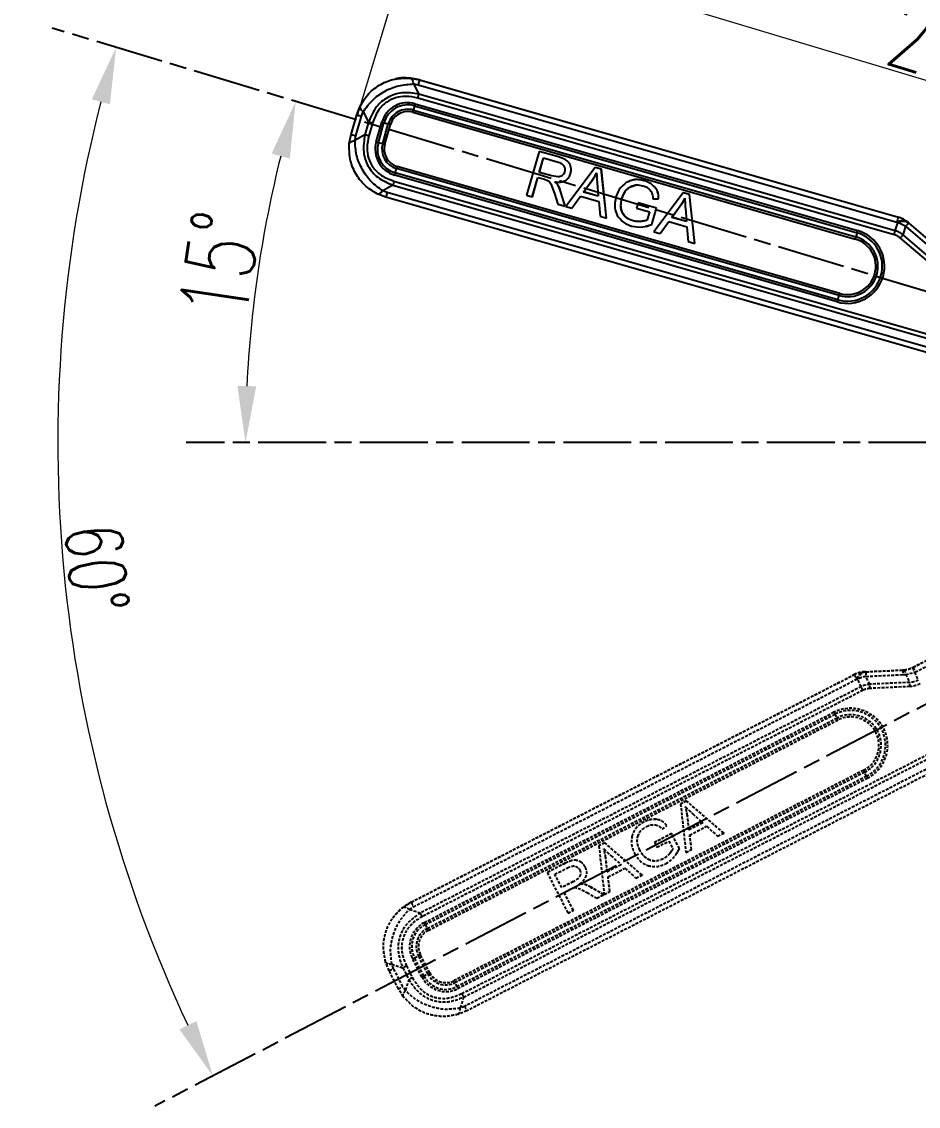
# Model space of a CAD drawing. Header units: millimetres. Extents: x 2104 to 4053, y 855 to 2233.
# Drawn here: x 3624.9 to 3783.6, y 1258.3 to 1450.2 of the extents above; entities that cross this region are included whole.
import ezdxf

# ---------------------------------------------------------------- set-up
doc = ezdxf.new("R2010")
doc.units = ezdxf.units.MM
doc.linetypes.add('AM_ISO08W050', pattern=[18, 12, -1.5, 3, -1.5])
doc.linetypes.add('DASHED', pattern=[0.75, 0.5, -0.25])
for name, color, linetype, lineweight in [('AM_5', 3, 'Continuous', 25), ('AM_7', 4, 'AM_ISO08W050', 25), ('标注', 3, 'Continuous', 13)]:
    doc.layers.add(name, color=color, linetype=linetype, lineweight=lineweight)
doc.styles.add('SLDTEXTSTYLE1', font='txt.shx', dxfattribs={"width": 0.7, "bigfont": 'gbcbig.shx'})
doc.dimstyles.new('SLDDIMSTYLE12$0', dxfattribs={"dimtxt": 12, "dimasz": 10, "dimexe": 0, "dimexo": 0.0625, "dimgap": 0.875, "dimtad": 1, "dimdec": 1, "dimlfac": 1.8, "dimrnd": 1e-09, "dimzin": 12, "dimdsep": 46, "dimtxsty": 'SLDTEXTSTYLE1', "dimcen": 0.09, "dimdle": 8.16, "dimclrd": 3, "dimclre": 3, "dimadec": 0, "dimazin": 3, "dimtfac": 1, "dimtdec": 1, "dimtofl": 0, "dimtmove": 0, "dimatfit": 3, "dimfxl": 0, "dimfrac": 2, "dimtolj": 1, "dimlwd": 5, "dimlwe": 5, "dimarcsym": 0})
doc.dimstyles.new('SLDDIMSTYLE12$2', dxfattribs={"dimtxt": 12, "dimasz": 10, "dimexe": 0, "dimexo": 0.0625, "dimgap": 0.875, "dimtad": 1, "dimdec": 1, "dimlfac": 1.8, "dimrnd": 1e-09, "dimzin": 12, "dimdsep": 46, "dimtxsty": 'SLDTEXTSTYLE1', "dimcen": 0.09, "dimdle": 8.16, "dimclrd": 3, "dimclre": 3, "dimadec": 0, "dimazin": 3, "dimtfac": 1, "dimtdec": 1, "dimtofl": 0, "dimtmove": 0, "dimatfit": 3, "dimfxl": 0, "dimfrac": 2, "dimtolj": 1, "dimlwd": 5, "dimlwe": 5, "dimarcsym": 0})

# ---------------------------------------------------------------- blocks, each defined once
blk = doc.blocks.new('*D61')
at = {"layer": 'Defpoints', "color": 0, "transparency": 16777216}
for p in [(3630.36, 1449.07), (3631.49, 1384.21), (3873.77, 1375.76), (3873.77, 1375.76), (3648.48, 1258.34)]:
    blk.add_point(p, dxfattribs=at)
at = {"layer": '标注', "color": 3, "linetype": 'Continuous', "lineweight": 5, "transparency": 16777216}
blk.add_arc((3873.77, 1375.76), 242.43, 165.602, 205.1646, dxfattribs=at)
at = {"layer": '标注', "color": 3, "transparency": 16777216}
for points in [[(3637.35, 1436.49), (3640.56, 1435.59), (3641.65, 1445.67)], [(3655.85, 1273.41), (3652.86, 1271.93), (3658.79, 1263.71)]]:
    blk.add_solid(points, dxfattribs=at)
at = {"layer": '标注', "color": 0, "transparency": 16777216, "insert": (3638.26, 1353.56), "char_height": 10, "attachment_point": 5, "rotation": 275.3833, "style": 'SLDTEXTSTYLE1'}
blk.add_mtext('\\A1;60%%D', dxfattribs=at)
blk = doc.blocks.new('*D64')
at = {"layer": 'AM_5', "color": 3, "linetype": 'Continuous', "lineweight": 5, "transparency": 16777216}
blk.add_arc((3873.55, 1375.76), 209.01, 165.9667, 177.2585, dxfattribs=at)
at = {"layer": 'AM_5', "color": 3, "transparency": 16777216}
for points in [[(3669.17, 1426.89), (3672.38, 1426), (3673.43, 1436.09)], [(3666.44, 1385.72), (3663.11, 1385.8), (3664.54, 1375.76)]]:
    blk.add_solid(points, dxfattribs=at)
at = {"layer": 'Defpoints', "color": 0, "transparency": 16777216}
for p in [(3630.36, 1449.07), (3668.5, 1416.3), (3654.06, 1375.76), (3873.65, 1375.73), (3876.8, 1375.76)]:
    blk.add_point(p, dxfattribs=at)
at = {"layer": 'AM_5', "color": 0, "transparency": 16777216, "insert": (3659.97, 1407.25), "char_height": 12, "attachment_point": 5, "rotation": 81.6126, "style": 'SLDTEXTSTYLE1'}
blk.add_mtext('\\A1;15%%D', dxfattribs=at)
blk = doc.blocks.new('*D46')
at = {"layer": 'AM_5', "color": 3, "linetype": 'Continuous', "lineweight": 5, "transparency": 16777216}
for p, q in [((3684.42, 1433.81), (3694.44, 1467.06)), ((3874.47, 1412.83), (3704.01, 1464.18))]:
    blk.add_line(p, q, dxfattribs=at)
at = {"layer": 'AM_5', "color": 3, "lineweight": 5, "transparency": 16777216}
blk.add_line((3873.77, 1375.82), (3884.05, 1409.95), dxfattribs=at)
at = {"layer": 'AM_5', "color": 3, "transparency": 16777216}
for points in [[(3704.49, 1465.77), (3703.53, 1462.58), (3694.44, 1467.06)], [(3874.95, 1414.43), (3873.99, 1411.24), (3884.05, 1409.95)]]:
    blk.add_solid(points, dxfattribs=at)
at = {"layer": 'Defpoints', "color": 0, "transparency": 16777216}
for p in [(3694.44, 1467.06), (3684.4, 1433.75), (3873.75, 1375.76)]:
    blk.add_point(p, dxfattribs=at)
at = {"layer": 'AM_5', "color": 0, "transparency": 16777216, "insert": (3789.4, 1445.64), "char_height": 12, "attachment_point": 5, "rotation": 343.2384, "style": 'SLDTEXTSTYLE1'}
blk.add_mtext('\\A1;225', dxfattribs=at)

msp = doc.modelspace()

# ---------------------------------------------------------------- linework, layer by layer
at = {"color": 7, "linetype": 'Continuous', "lineweight": 25}
for p, q in [((3691.004, 1440.071), (3690.971, 1440.064)), ((3693.722, 1440.226), (3695.35, 1439.918)), ((3695.373, 1439.923), (3693.748, 1440.231)), ((3694.261, 1439.201), (3695.238, 1437.398)), ((3694.261, 1439.201), (3695.075, 1439.047)), ((3695.373, 1439.923), (3695.35, 1439.918)), ((3695.35, 1439.918), (3780.065, 1415.624)), ((3695.373, 1439.923), (3780.089, 1415.629)), ((3695.075, 1439.047), (3779.79, 1414.753)), ((3779.523, 1413.228), (3695.238, 1437.398)), ((3694.457, 1435.333), (3694.256, 1434.587)), ((3694.457, 1435.333), (3772.749, 1412.881)), ((3694.563, 1435.707), (3772.854, 1413.256)), ((3779.321, 1412.535), (3695.036, 1436.705)), ((3683.226, 1430.287), (3684.218, 1433.747)), ((3684.064, 1430.033), (3685.056, 1433.494)), ((3684.218, 1433.747), (3684.817, 1435.289)), ((3685.056, 1433.494), (3685.355, 1434.264)), ((3685.355, 1434.264), (3686.333, 1432.462)), ((3694.151, 1434.212), (3772.442, 1411.761)), ((3694.256, 1434.587), (3772.547, 1412.135)), ((3686.333, 1432.462), (3685.688, 1430.212)), ((3687.021, 1432.263), (3686.376, 1430.013)), ((3687.683, 1428.983), (3688.675, 1432.444)), ((3688.06, 1428.876), (3689.052, 1432.337)), ((3688.823, 1428.664), (3689.815, 1432.125)), ((3689.052, 1432.337), (3689.815, 1432.125)), ((3689.2, 1428.557), (3690.192, 1432.018)), ((3682.917, 1428.661), (3683.226, 1430.287)), ((3685.688, 1430.212), (3683.909, 1429.22)), ((3683.909, 1429.22), (3684.064, 1430.033)), ((3688.06, 1428.876), (3688.823, 1428.664)), ((3716.486, 1427.271), (3714.266, 1419.528)), ((3716.504, 1427.275), (3716.486, 1427.271)), ((3719.912, 1426.289), (3716.486, 1427.271)), ((3719.93, 1426.293), (3716.504, 1427.275)), ((3716.533, 1423.568), (3717.267, 1426.128)), ((3716.551, 1423.572), (3717.282, 1426.124)), ((3717.267, 1426.128), (3719.71, 1425.427)), ((3719.93, 1426.293), (3719.912, 1426.289)), ((3721.126, 1425.842), (3721.108, 1425.838)), ((3691.056, 1423.471), (3691.285, 1424.223)), ((3769.576, 1401.771), (3691.285, 1424.223)), ((3769.685, 1402.147), (3691.394, 1424.598)), ((3726.39, 1424.437), (3721.198, 1417.546)), ((3726.408, 1424.441), (3726.39, 1424.437)), ((3727.493, 1424.121), (3726.39, 1424.437)), ((3727.511, 1424.125), (3726.408, 1424.441)), ((3727.511, 1424.125), (3727.493, 1424.121)), ((3728.429, 1415.472), (3727.493, 1424.121)), ((3728.447, 1415.476), (3727.511, 1424.125)), ((3690.819, 1421.998), (3792.885, 1392.729)), ((3769.238, 1400.644), (3690.947, 1423.096)), ((3769.347, 1401.019), (3691.056, 1423.471)), ((3715.29, 1419.234), (3716.277, 1422.676)), ((3715.308, 1419.238), (3716.292, 1422.671)), ((3716.277, 1422.676), (3717.47, 1422.334)), ((3716.551, 1423.572), (3716.533, 1423.568)), ((3718.739, 1422.935), (3716.533, 1423.568)), ((3718.757, 1422.939), (3716.551, 1423.572)), ((3717.47, 1422.334), (3718.117, 1422.083)), ((3718.757, 1422.939), (3718.739, 1422.935)), ((3719.824, 1422.753), (3718.739, 1422.935)), ((3720.562, 1421.912), (3720.58, 1421.916)), ((3724.338, 1420.09), (3725.844, 1422.115)), ((3724.356, 1420.094), (3725.862, 1422.118)), ((3725.862, 1422.118), (3725.844, 1422.115)), ((3733.017, 1422.203), (3732.999, 1422.199)), ((3735.127, 1422.078), (3735.109, 1422.074)), ((3690.624, 1421.307), (3688.845, 1420.314)), ((3689.618, 1420.014), (3688.845, 1420.314)), ((3792.289, 1390.571), (3689.618, 1420.014)), ((3690.624, 1421.307), (3792.69, 1392.037)), ((3718.599, 1421.534), (3719.237, 1419.851)), ((3720.358, 1420.075), (3720.34, 1420.071)), ((3721.086, 1417.572), (3720.34, 1420.071)), ((3721.103, 1417.576), (3720.358, 1420.075)), ((3724.356, 1420.094), (3724.338, 1420.09)), ((3726.966, 1419.336), (3724.338, 1420.09)), ((3726.966, 1419.345), (3724.356, 1420.094)), ((3726.767, 1421.707), (3726.966, 1419.336)), ((3732.569, 1420.973), (3732.551, 1420.969)), ((3732.569, 1420.973), (3733.38, 1421.222)), ((3742.008, 1419.958), (3736.816, 1413.067)), ((3737.033, 1420.923), (3737.016, 1420.92)), ((3742.026, 1419.962), (3742.008, 1419.958)), ((3743.111, 1419.642), (3742.008, 1419.958)), ((3743.129, 1419.646), (3742.026, 1419.962)), ((3689.396, 1419.155), (3687.853, 1419.755)), ((3792.068, 1389.712), (3689.397, 1419.155)), ((3714.266, 1419.528), (3715.29, 1419.234)), ((3715.308, 1419.238), (3715.29, 1419.234)), ((3719.237, 1419.851), (3719.798, 1417.942)), ((3722.28, 1417.236), (3723.808, 1419.339)), ((3722.298, 1417.239), (3723.821, 1419.336)), ((3723.808, 1419.339), (3727.039, 1418.413)), ((3727.039, 1418.413), (3727.273, 1415.804)), ((3731.166, 1418.923), (3731.148, 1418.92)), ((3733.995, 1418.149), (3733.734, 1417.241)), ((3734.013, 1418.153), (3733.995, 1418.149)), ((3737.267, 1417.211), (3733.995, 1418.149)), ((3737.285, 1417.214), (3734.013, 1418.153)), ((3736.616, 1418.883), (3737.619, 1418.875)), ((3737.637, 1418.879), (3737.619, 1418.875)), ((3743.129, 1419.646), (3743.111, 1419.642)), ((3744.047, 1410.993), (3743.111, 1419.642)), ((3744.065, 1410.997), (3743.129, 1419.646)), ((3719.798, 1417.942), (3721.086, 1417.572)), ((3721.103, 1417.576), (3721.086, 1417.572)), ((3721.198, 1417.546), (3722.28, 1417.236)), ((3722.298, 1417.239), (3722.28, 1417.236)), ((3731.261, 1416.41), (3731.243, 1416.406)), ((3733.734, 1417.241), (3736.004, 1416.59)), ((3736.004, 1416.59), (3735.589, 1415.144)), ((3736.445, 1414.344), (3737.267, 1417.211)), ((3736.463, 1414.348), (3737.285, 1417.214)), ((3737.285, 1417.214), (3737.267, 1417.211)), ((3739.956, 1415.611), (3741.462, 1417.636)), ((3739.974, 1415.615), (3741.48, 1417.64)), ((3741.48, 1417.64), (3741.462, 1417.636)), ((3742.385, 1417.228), (3742.585, 1414.857)), ((3727.273, 1415.804), (3728.429, 1415.472)), ((3728.447, 1415.476), (3728.429, 1415.472)), ((3733.129, 1414.99), (3733.111, 1414.987)), ((3734.639, 1414.9), (3734.621, 1414.896)), ((3735.114, 1414.989), (3734.639, 1414.9)), ((3735.327, 1414.035), (3736.463, 1414.348)), ((3736.463, 1414.348), (3736.445, 1414.344)), ((3737.898, 1412.757), (3739.427, 1414.861)), ((3737.916, 1412.761), (3739.439, 1414.857)), ((3739.427, 1414.861), (3742.657, 1413.934)), ((3739.974, 1415.615), (3739.956, 1415.611)), ((3742.585, 1414.857), (3739.956, 1415.611)), ((3742.584, 1414.867), (3739.974, 1415.615)), ((3779.523, 1413.228), (3779.941, 1414.623)), ((3779.79, 1414.753), (3779.941, 1414.623)), ((3780.065, 1415.624), (3780.089, 1415.629)), ((3781.745, 1414.722), (3781.769, 1414.727)), ((3781.745, 1414.722), (3781.896, 1414.592)), ((3781.907, 1414.611), (3781.754, 1414.74)), ((3781.769, 1414.727), (3781.922, 1414.598)), ((3781.896, 1414.592), (3786.873, 1410.346)), ((3781.922, 1414.598), (3786.899, 1410.352)), ((3735.322, 1413.984), (3735.34, 1413.988)), ((3736.816, 1413.067), (3737.898, 1412.757)), ((3737.916, 1412.761), (3737.898, 1412.757)), ((3742.657, 1413.934), (3742.891, 1411.325)), ((3772.749, 1412.881), (3772.547, 1412.135)), ((3780.916, 1412.501), (3781.362, 1413.991)), ((3786.283, 1407.923), (3780.916, 1412.501)), ((3781.362, 1413.991), (3786.339, 1409.745)), ((3742.891, 1411.325), (3744.047, 1410.993)), ((3744.065, 1410.997), (3744.047, 1410.993)), ((3785.797, 1407.356), (3780.43, 1411.935)), ((3769.347, 1401.019), (3769.576, 1401.771))]:
    msp.add_line(p, q, dxfattribs=at)
at = {"color": 7, "linetype": 'DASHED', "lineweight": 25}
for p, q in [((3782.672, 1336.004), (3790.514, 1340.031)), ((3782.686, 1336.024), (3790.528, 1340.051)), ((3783.067, 1335.181), (3790.91, 1339.208)), ((3774.309, 1335.223), (3780.844, 1335.533)), ((3780.829, 1335.512), (3780.844, 1335.533)), ((3780.844, 1335.533), (3781.096, 1335.552)), ((3782.686, 1336.025), (3782.604, 1335.983)), ((3782.604, 1335.984), (3782.686, 1336.024)), ((3782.672, 1336.004), (3782.686, 1336.024)), ((3693.855, 1294.445), (3772.253, 1334.701)), ((3693.868, 1294.465), (3772.267, 1334.721)), ((3694.25, 1293.622), (3772.648, 1333.878)), ((3772.253, 1334.701), (3772.267, 1334.721)), ((3772.648, 1333.878), (3772.847, 1333.887)), ((3773.497, 1332.583), (3772.847, 1333.887)), ((3774.29, 1335.223), (3774.089, 1335.212)), ((3774.095, 1335.193), (3774.109, 1335.213)), ((3774.095, 1335.193), (3774.294, 1335.202)), ((3774.109, 1335.213), (3774.309, 1335.223)), ((3774.294, 1335.202), (3780.829, 1335.512)), ((3774.317, 1334.398), (3780.851, 1334.708)), ((3775.01, 1333.006), (3774.317, 1334.398)), ((3780.851, 1334.708), (3781.356, 1334.746)), ((3781.356, 1334.746), (3782.904, 1335.1)), ((3781.356, 1334.746), (3782.057, 1333.341)), ((3782.904, 1335.1), (3783.067, 1335.181)), ((3782.904, 1335.1), (3783.592, 1333.72)), ((3773.497, 1332.583), (3695.497, 1292.532)), ((3773.824, 1331.94), (3695.824, 1291.888)), ((3782.057, 1333.341), (3775.01, 1333.006)), ((3782.09, 1332.595), (3775.043, 1332.261)), ((3696.162, 1290.836), (3768.615, 1328.039)), ((3696.341, 1290.491), (3768.795, 1327.695)), ((3696.705, 1289.809), (3769.158, 1327.013)), ((3696.885, 1289.464), (3769.338, 1326.668)), ((3702.813, 1278.278), (3797.269, 1326.779)), ((3703.144, 1277.64), (3797.6, 1326.141)), ((3768.795, 1327.695), (3769.158, 1327.013)), ((3798.31, 1324.798), (3703.295, 1276.009)), ((3798.737, 1324.02), (3703.722, 1275.231)), ((3773.907, 1317.771), (3701.454, 1280.567)), ((3774.084, 1317.422), (3701.63, 1280.219)), ((3774.432, 1316.717), (3701.978, 1279.514)), ((3774.609, 1316.369), (3702.155, 1279.166)), ((3774.432, 1316.717), (3774.084, 1317.422)), ((3742.557, 1312.343), (3741.536, 1311.819)), ((3741.546, 1311.834), (3741.536, 1311.819)), ((3741.536, 1311.819), (3742.466, 1303.241)), ((3742.567, 1312.359), (3741.546, 1311.834)), ((3742.567, 1312.359), (3742.557, 1312.343)), ((3749.158, 1306.678), (3742.557, 1312.343)), ((3749.168, 1306.693), (3742.567, 1312.359)), ((3737.248, 1309.119), (3737.238, 1309.104)), ((3742.738, 1309.767), (3742.727, 1309.752)), ((3743.014, 1307.245), (3742.727, 1309.752)), ((3743.025, 1307.26), (3742.738, 1309.767)), ((3743.679, 1310.086), (3745.447, 1308.494)), ((3733.443, 1307.304), (3733.433, 1307.289)), ((3733.959, 1306.1), (3734.38, 1306.836)), ((3735.068, 1308.656), (3735.057, 1308.641)), ((3738.34, 1307.345), (3739.077, 1308.026)), ((3739.087, 1308.041), (3739.077, 1308.026)), ((3745.447, 1308.494), (3743.014, 1307.245)), ((3743.025, 1307.26), (3743.014, 1307.245)), ((3745.44, 1308.501), (3743.025, 1307.26)), ((3743.142, 1306.336), (3746.131, 1307.871)), ((3746.131, 1307.871), (3748.088, 1306.128)), ((3728.103, 1304.922), (3727.082, 1304.398)), ((3728.114, 1304.937), (3727.093, 1304.413)), ((3728.114, 1304.937), (3728.103, 1304.922)), ((3734.704, 1299.256), (3728.103, 1304.922)), ((3734.714, 1299.271), (3728.114, 1304.937)), ((3733.959, 1306.1), (3733.948, 1306.085)), ((3739.959, 1306.572), (3736.931, 1305.016)), ((3736.941, 1305.032), (3736.931, 1305.016)), ((3736.931, 1305.016), (3737.362, 1304.176)), ((3739.97, 1306.587), (3736.941, 1305.032)), ((3737.362, 1304.176), (3739.463, 1305.255)), ((3739.463, 1305.255), (3740.15, 1303.916)), ((3739.97, 1306.587), (3739.959, 1306.572)), ((3741.321, 1303.919), (3739.959, 1306.572)), ((3741.332, 1303.934), (3739.97, 1306.587)), ((3743.467, 1303.756), (3743.142, 1306.336)), ((3743.477, 1303.771), (3743.154, 1306.341)), ((3748.088, 1306.128), (3749.158, 1306.678)), ((3749.168, 1306.693), (3749.158, 1306.678)), ((3727.093, 1304.413), (3727.082, 1304.398)), ((3727.082, 1304.398), (3728.012, 1295.82)), ((3734.338, 1303.646), (3734.328, 1303.631)), ((3739.624, 1303.088), (3739.614, 1303.073)), ((3739.909, 1303.478), (3739.624, 1303.088)), ((3740.718, 1302.928), (3741.332, 1303.934)), ((3740.749, 1302.888), (3740.759, 1302.903)), ((3741.332, 1303.934), (3741.321, 1303.919)), ((3742.466, 1303.241), (3743.467, 1303.756)), ((3743.477, 1303.771), (3743.467, 1303.756)), ((3721.091, 1301.315), (3717.921, 1299.687)), ((3721.102, 1301.33), (3717.932, 1299.702)), ((3721.102, 1301.33), (3721.091, 1301.315)), ((3722.283, 1301.819), (3722.272, 1301.804)), ((3728.284, 1302.345), (3728.274, 1302.33)), ((3728.561, 1299.824), (3728.274, 1302.33)), ((3728.571, 1299.839), (3728.284, 1302.345)), ((3730.993, 1301.073), (3728.561, 1299.824)), ((3730.987, 1301.079), (3728.571, 1299.839)), ((3729.225, 1302.665), (3730.993, 1301.073)), ((3736.127, 1301.878), (3736.117, 1301.862)), ((3738.461, 1302.121), (3738.45, 1302.106)), ((3717.932, 1299.702), (3717.921, 1299.687)), ((3717.921, 1299.687), (3721.601, 1292.522)), ((3719.273, 1299.388), (3721.534, 1300.549)), ((3720.489, 1297.019), (3719.273, 1299.388)), ((3720.5, 1297.034), (3719.287, 1299.395)), ((3728.571, 1299.839), (3728.561, 1299.824)), ((3728.689, 1298.914), (3731.678, 1300.449)), ((3731.678, 1300.449), (3733.634, 1298.707)), ((3733.634, 1298.707), (3734.704, 1299.256)), ((3734.714, 1299.271), (3734.704, 1299.256)), ((3722.531, 1298.067), (3720.489, 1297.019)), ((3722.541, 1298.082), (3720.5, 1297.034)), ((3723.447, 1298.677), (3722.531, 1298.067)), ((3722.541, 1298.082), (3722.531, 1298.067)), ((3724.561, 1298.569), (3724.571, 1298.584)), ((3729.013, 1296.334), (3728.689, 1298.914)), ((3729.024, 1296.349), (3728.7, 1298.92)), ((3720.5, 1297.034), (3720.489, 1297.019)), ((3720.913, 1296.193), (3722.017, 1296.76)), ((3722.549, 1293.008), (3720.913, 1296.193)), ((3722.559, 1293.023), (3720.928, 1296.2)), ((3722.017, 1296.76), (3722.661, 1297.02)), ((3723.387, 1296.949), (3725.005, 1296.158)), ((3725.005, 1296.158), (3726.72, 1295.15)), ((3725.669, 1297.089), (3725.658, 1297.074)), ((3727.912, 1295.762), (3725.658, 1297.074)), ((3727.922, 1295.777), (3725.669, 1297.089)), ((3726.72, 1295.15), (3727.912, 1295.762)), ((3727.922, 1295.777), (3727.912, 1295.762)), ((3728.012, 1295.82), (3729.013, 1296.334)), ((3729.024, 1296.349), (3729.013, 1296.334)), ((3692.457, 1293.556), (3693.855, 1294.445)), ((3693.868, 1294.465), (3692.472, 1293.578)), ((3693.551, 1293.177), (3694.25, 1293.622)), ((3693.868, 1294.465), (3693.855, 1294.445)), ((3690.581, 1291.583), (3690.562, 1291.556)), ((3693.551, 1293.177), (3695.497, 1292.532)), ((3721.601, 1292.522), (3722.549, 1293.008)), ((3722.559, 1293.023), (3722.549, 1293.008)), ((3696.341, 1290.491), (3696.705, 1289.809)), ((3689.96, 1282.328), (3689.342, 1283.863)), ((3695.747, 1281.226), (3694.102, 1284.428)), ((3694.45, 1284.608), (3695.151, 1284.975)), ((3696.095, 1281.405), (3694.45, 1284.608)), ((3696.796, 1281.773), (3695.151, 1284.975)), ((3697.144, 1281.953), (3695.499, 1285.155)), ((3691.604, 1279.126), (3689.96, 1282.328)), ((3690.435, 1283.484), (3692.382, 1282.838)), ((3690.745, 1282.717), (3690.435, 1283.484)), ((3692.389, 1279.514), (3690.745, 1282.717)), ((3692.382, 1282.838), (3693.451, 1280.757)), ((3693.02, 1283.164), (3694.089, 1281.082)), ((3693.451, 1280.757), (3692.833, 1278.815)), ((3696.095, 1281.405), (3696.796, 1281.773)), ((3701.978, 1279.514), (3701.63, 1280.219)), ((3692.492, 1277.729), (3691.604, 1279.126)), ((3692.833, 1278.815), (3692.389, 1279.514)), ((3703.144, 1277.64), (3702.526, 1275.699)), ((3703.721, 1275.231), (3702.185, 1274.613)), ((3703.295, 1276.009), (3702.526, 1275.699))]:
    msp.add_line(p, q, dxfattribs=at)
at = {"color": 7, "linetype": 'Continuous', "lineweight": 25}
for centre, radius, start, end in [((3693.251, 1431.132), 4.759, 73.99917, 164.00247), ((3693.253, 1431.132), 4.37, 73.99917, 164.00247), ((3722.617, 1427.619), 29.197, 163.9172, 164.67984), ((3693.266, 1431.135), 3.59, 73.99917, 164.00247), ((3693.269, 1431.136), 3.201, 73.99917, 164.00247), ((3666.095, 1442.301), 29.199, 343.91719, 344.67981), ((3704.142, 1486.227), 55.963, 253.95603, 254.35706), ((3674.724, 1378.231), 55.967, 73.95602, 74.35704), ((3692.259, 1427.671), 4.76, 164.00083, 253.99752), ((3703.15, 1482.767), 55.963, 253.95603, 254.35706), ((3692.261, 1427.672), 4.37, 164.00075, 253.99756), ((3692.274, 1427.675), 3.591, 164.00075, 253.99757), ((3673.732, 1374.771), 55.967, 73.95602, 74.35704), ((3692.277, 1427.675), 3.201, 164.00056, 253.99766), ((3662.82, 1432.747), 29.714, 343.32882, 344.08236), ((3719.521, 1414.947), 29.714, 163.32881, 164.08236), ((3792.331, 1411.274), 13.015, 160.47239, 164.49357), ((3780.741, 1413.074), 1.93, 58.66161, 119.51448), ((3780.892, 1412.943), 1.93, 58.66153, 119.51425), ((3778.417, 1409.286), 5.55, 57.94933, 74.06129), ((3778.824, 1411.299), 4.5, 49.53467, 73.99864), ((3778.848, 1411.304), 4.5, 49.53467, 73.99864), ((3793.599, 1403.672), 16.006, 136.98242, 139.86093), ((3771.046, 1406.95), 6.56, 254.00246, 74), ((3771.048, 1406.95), 6.17, 254.00238, 74.00008), ((3800.909, 1405.167), 29.198, 163.91719, 164.67983), ((3771.061, 1406.953), 5.391, 254.00253, 73.99993), ((3771.064, 1406.954), 5.001, 254.00255, 73.99991), ((3744.387, 1419.85), 29.198, 343.91719, 344.67983), ((3797.811, 1392.495), 29.713, 163.32879, 164.08235), ((3741.11, 1410.296), 29.715, 343.32883, 344.08237)]:
    msp.add_arc(centre, radius, start, end, dxfattribs=at)
at = {"color": 7, "linetype": 'DASHED', "lineweight": 25}
for centre, radius, start, end in [((3794.593, 1341.226), 13.015, 203.65317, 207.67445), ((3774.308, 1330.698), 4.5, 92.71551, 117.17948), ((3784.175, 1339.923), 13.015, 203.65323, 207.67441), ((3774.322, 1330.718), 4.5, 92.71551, 117.17948), ((3774.491, 1333.304), 1.93, 101.84245, 162.69532), ((3774.69, 1333.312), 1.93, 101.84237, 162.69509), ((3775.388, 1328.952), 5.55, 101.13017, 117.24213), ((3790.3, 1335.247), 16.006, 180.16327, 183.04177), ((3796.834, 1335.557), 16.006, 180.16315, 183.04177), ((3771.612, 1322.204), 6.56, 297.1833, 117.18084), ((3794.608, 1341.34), 29.198, 207.09803, 207.86067), ((3771.613, 1322.206), 6.17, 297.18322, 117.18092), ((3771.621, 1322.217), 5.391, 297.18337, 117.18077), ((3743.345, 1313.368), 29.198, 27.09803, 27.86067), ((3771.622, 1322.219), 5.001, 297.18339, 117.18075), ((3747.493, 1304.159), 29.715, 26.50967, 27.26321), ((3801.02, 1329.98), 29.713, 206.50963, 207.26319), ((3698.336, 1286.602), 4.759, 117.18001, 207.18331), ((3698.337, 1286.604), 4.37, 117.18001, 207.18331), ((3698.345, 1286.615), 3.59, 117.18001, 207.18331), ((3722.154, 1304.136), 29.197, 207.09805, 207.86068), ((3670.891, 1276.164), 29.199, 27.09803, 27.86065), ((3698.347, 1286.617), 3.201, 117.18001, 207.18331), ((3668.576, 1334.231), 55.963, 297.13687, 297.5379), ((3721.027, 1235.349), 55.967, 117.13686, 117.53788), ((3722.671, 1232.147), 55.967, 117.13686, 117.53788), ((3699.991, 1283.415), 3.201, 207.1814, 297.1785), ((3670.221, 1331.028), 55.963, 297.13687, 297.5379), ((3699.981, 1283.4), 4.76, 207.18167, 297.17837), ((3699.982, 1283.402), 4.37, 207.18159, 297.1784), ((3699.99, 1283.413), 3.591, 207.18159, 297.17841), ((3675.04, 1266.956), 29.714, 26.50966, 27.2632), ((3728.568, 1292.777), 29.714, 206.50966, 207.26321)]:
    msp.add_arc(centre, radius, start, end, dxfattribs=at)
at = {"color": 7, "linetype": 'Continuous', "lineweight": 25}
for points, knots in [([(3684.817, 1435.289), (3685.29, 1436.062), (3686.233, 1437.602), (3688.442, 1439.243), (3691.006, 1440.248), (3692.815, 1440.233), (3693.722, 1440.226)], [0, 0, 0, 0, 0.2509207, 0.5000162, 0.7490448, 1, 1, 1, 1]), ([(3685.355, 1434.264), (3685.861, 1434.976), (3686.868, 1436.393), (3689.104, 1437.983), (3691.641, 1439.039), (3693.385, 1439.147), (3694.261, 1439.201)], [0, 0, 0, 0, 0.2509209, 0.5000162, 0.7490448, 1, 1, 1, 1]), ([(3693.748, 1440.231), (3692.825, 1440.312), (3691.884, 1440.394), (3691.022, 1440.07), (3691.006, 1440.064)], [0, 0, 0, 0, 0.9811751, 1, 1, 1, 1]), ([(3693.722, 1440.226), (3693.832, 1440.17), (3694.052, 1440.059), (3694.191, 1439.487), (3694.261, 1439.201)], [0, 0, 0, 0, 0.5000005, 1, 1, 1, 1]), ([(3695.238, 1437.398), (3694.221, 1437.563), (3692.335, 1437.868), (3689.636, 1436.978), (3687.464, 1435.159), (3686.728, 1433.405), (3686.333, 1432.462)], [0, 0, 0, 0, 0.2702915, 0.5008839, 0.7316205, 1, 1, 1, 1]), ([(3695.036, 1436.705), (3694.332, 1436.855), (3693.022, 1437.134), (3691.102, 1436.848), (3689.382, 1436.015), (3687.855, 1434.484), (3687.314, 1433.041), (3687.021, 1432.263)], [0, 0, 0, 0, 0.2085412, 0.3881399, 0.5544367, 0.759769, 1, 1, 1, 1]), ([(3684.817, 1435.289), (3684.798, 1435.163), (3684.759, 1434.909), (3685.156, 1434.48), (3685.355, 1434.264)], [0, 0, 0, 0, 0.49686735, 1, 1, 1, 1]), ([(3685.688, 1430.212), (3685.523, 1429.194), (3685.217, 1427.308), (3686.109, 1424.609), (3687.928, 1422.438), (3689.682, 1421.702), (3690.624, 1421.307)], [0, 0, 0, 0, 0.2705363, 0.5011773, 0.7319034, 1, 1, 1, 1]), ([(3686.376, 1430.013), (3686.227, 1429.309), (3685.948, 1427.998), (3686.235, 1426.077), (3687.068, 1424.357), (3688.599, 1422.831), (3690.042, 1422.29), (3690.819, 1421.998)], [0, 0, 0, 0, 0.20872371, 0.38836947, 0.55468562, 0.75997191, 1, 1, 1, 1]), ([(3687.853, 1419.755), (3687.079, 1420.229), (3685.537, 1421.173), (3683.895, 1423.383), (3682.891, 1425.946), (3682.908, 1427.754), (3682.917, 1428.661)], [0, 0, 0, 0, 0.2509467, 0.4999848, 0.7490685, 1, 1, 1, 1]), ([(3682.917, 1428.661), (3682.966, 1428.775), (3683.066, 1429.002), (3683.628, 1429.147), (3683.909, 1429.22)], [0, 0, 0, 0, 0.50000085, 1, 1, 1, 1]), ([(3688.845, 1420.314), (3688.131, 1420.822), (3686.708, 1421.833), (3685.115, 1424.07), (3684.062, 1426.606), (3683.96, 1428.346), (3683.909, 1429.22)], [0, 0, 0, 0, 0.2509467, 0.4999847, 0.7490684, 1, 1, 1, 1]), ([(3721.108, 1425.838), (3720.918, 1425.926), (3720.531, 1426.107), (3720.121, 1426.227), (3719.912, 1426.289)], [0, 0, 0, 0, 0.4889255, 1, 1, 1, 1]), ([(3721.126, 1425.842), (3720.936, 1425.93), (3720.549, 1426.111), (3720.139, 1426.231), (3719.93, 1426.293)], [0, 0, 0, 0, 0.4889255, 1, 1, 1, 1]), ([(3721.78, 1425.26), (3721.672, 1425.387), (3721.476, 1425.614), (3721.221, 1425.769), (3721.108, 1425.838)], [0, 0, 0, 0, 0.5575462, 1, 1, 1, 1]), ([(3719.71, 1425.427), (3719.958, 1425.343), (3720.316, 1425.222), (3720.712, 1424.938), (3720.835, 1424.756), (3720.893, 1424.671)], [0, 0, 0, 0, 0.5431864, 0.7867589, 1, 1, 1, 1]), ([(3720.893, 1424.671), (3720.962, 1424.51), (3721.065, 1424.273), (3721.071, 1423.928), (3721.034, 1423.764), (3721.015, 1423.682)], [0, 0, 0, 0, 0.508701, 0.7517829, 1, 1, 1, 1]), ([(3722.135, 1424.401), (3722.097, 1424.578), (3722.031, 1424.887), (3721.855, 1425.149), (3721.78, 1425.26)], [0, 0, 0, 0, 0.5738958, 1, 1, 1, 1]), ([(3722.072, 1423.385), (3722.115, 1423.575), (3722.189, 1423.911), (3722.151, 1424.252), (3722.135, 1424.401)], [0, 0, 0, 0, 0.5655054, 1, 1, 1, 1]), ([(3718.117, 1422.083), (3718.197, 1422.019), (3718.39, 1421.866), (3718.521, 1421.657), (3718.599, 1421.534)], [0, 0, 0, 0, 0.4142729, 1, 1, 1, 1]), ([(3719.286, 1421.893), (3719.547, 1421.868), (3720.033, 1421.821), (3720.72, 1421.921), (3721.322, 1422.19), (3721.82, 1422.688), (3721.985, 1423.145), (3722.072, 1423.385)], [0, 0, 0, 0, 0.2248507, 0.4169148, 0.5876668, 0.7832367, 1, 1, 1, 1]), ([(3720.34, 1420.071), (3720.2, 1420.505), (3719.978, 1421.194), (3719.473, 1421.704), (3719.286, 1421.893)], [0, 0, 0, 0, 0.628575, 1, 1, 1, 1]), ([(3720.358, 1420.075), (3720.218, 1420.508), (3719.996, 1421.198), (3719.491, 1421.708), (3719.303, 1421.897)], [0, 0, 0, 0, 0.628575, 1, 1, 1, 1]), ([(3720.562, 1423.018), (3720.449, 1422.945), (3720.224, 1422.798), (3719.957, 1422.768), (3719.824, 1422.753)], [0, 0, 0, 0, 0.50112496, 1, 1, 1, 1]), ([(3721.015, 1423.682), (3720.967, 1423.552), (3720.871, 1423.293), (3720.665, 1423.109), (3720.562, 1423.018)], [0, 0, 0, 0, 0.5017512, 1, 1, 1, 1]), ([(3725.844, 1422.115), (3726.009, 1422.351), (3726.313, 1422.789), (3726.561, 1423.26), (3726.674, 1423.476)], [0, 0, 0, 0, 0.5419592, 1, 1, 1, 1]), ([(3725.862, 1422.118), (3726.027, 1422.355), (3726.331, 1422.792), (3726.578, 1423.264), (3726.692, 1423.48)], [0, 0, 0, 0, 0.5419592, 1, 1, 1, 1]), ([(3726.674, 1423.476), (3726.681, 1423.187), (3726.696, 1422.597), (3726.743, 1422.008), (3726.767, 1421.707)], [0, 0, 0, 0, 0.4886907, 1, 1, 1, 1]), ([(3735.109, 1422.074), (3734.779, 1422.151), (3734.153, 1422.298), (3733.033, 1422.286), (3732.338, 1421.957), (3731.923, 1421.759)], [0, 0, 0, 0, 0.308178, 0.5862676, 1, 1, 1, 1]), ([(3735.127, 1422.078), (3734.799, 1422.149), (3734.175, 1422.285), (3733.436, 1422.335), (3733.091, 1422.195), (3733.029, 1422.17)], [0, 0, 0, 0, 0.4764978, 0.9064737, 1, 1, 1, 1]), ([(3737.016, 1420.92), (3736.721, 1421.198), (3736.168, 1421.722), (3735.447, 1421.962), (3735.109, 1422.074)], [0, 0, 0, 0, 0.5318982, 1, 1, 1, 1]), ([(3737.033, 1420.923), (3736.739, 1421.202), (3736.186, 1421.726), (3735.464, 1421.966), (3735.127, 1422.078)], [0, 0, 0, 0, 0.53189815, 1, 1, 1, 1]), ([(3687.853, 1419.755), (3687.974, 1419.739), (3688.216, 1419.708), (3688.635, 1420.111), (3688.845, 1420.314)], [0, 0, 0, 0, 0.4968674, 1, 1, 1, 1]), ([(3731.923, 1421.759), (3731.462, 1421.382), (3730.607, 1420.68), (3730.246, 1419.639), (3730.08, 1419.158)], [0, 0, 0, 0, 0.5381648, 1, 1, 1, 1]), ([(3731.148, 1418.92), (3731.303, 1419.349), (3731.525, 1419.968), (3732.071, 1420.63), (3732.393, 1420.858), (3732.551, 1420.969)], [0, 0, 0, 0, 0.5344662, 0.7714045, 1, 1, 1, 1]), ([(3731.166, 1418.923), (3731.335, 1419.408), (3731.619, 1420.227), (3732.294, 1420.757), (3732.569, 1420.973)], [0, 0, 0, 0, 0.5921782, 1, 1, 1, 1]), ([(3732.551, 1420.969), (3732.721, 1421.059), (3733.059, 1421.237), (3733.854, 1421.403), (3734.456, 1421.283), (3734.87, 1421.2)], [0, 0, 0, 0, 0.2394886, 0.4785859, 1, 1, 1, 1]), ([(3734.87, 1421.2), (3735.121, 1421.112), (3735.611, 1420.941), (3735.983, 1420.579), (3736.164, 1420.403)], [0, 0, 0, 0, 0.512975, 1, 1, 1, 1]), ([(3736.164, 1420.403), (3736.24, 1420.303), (3736.394, 1420.101), (3736.598, 1419.592), (3736.608, 1419.173), (3736.616, 1418.883)], [0, 0, 0, 0, 0.23103556, 0.46846759, 1, 1, 1, 1]), ([(3737.619, 1418.875), (3737.614, 1419.309), (3737.607, 1420.054), (3737.19, 1420.664), (3737.016, 1420.92)], [0, 0, 0, 0, 0.5814657, 1, 1, 1, 1]), ([(3737.637, 1418.879), (3737.632, 1419.312), (3737.625, 1420.058), (3737.208, 1420.668), (3737.033, 1420.923)], [0, 0, 0, 0, 0.5814657, 1, 1, 1, 1]), ([(3730.08, 1419.158), (3729.948, 1418.52), (3729.719, 1417.421), (3730.152, 1416.395), (3730.334, 1415.964)], [0, 0, 0, 0, 0.5794862, 1, 1, 1, 1]), ([(3731.243, 1416.406), (3731.168, 1416.586), (3731.015, 1416.952), (3730.906, 1417.814), (3731.049, 1418.466), (3731.148, 1418.92)], [0, 0, 0, 0, 0.2264152, 0.4626215, 1, 1, 1, 1]), ([(3731.261, 1416.41), (3731.123, 1416.843), (3730.858, 1417.673), (3731.066, 1418.518), (3731.166, 1418.923)], [0, 0, 0, 0, 0.520635, 1, 1, 1, 1]), ([(3741.462, 1417.636), (3741.627, 1417.873), (3741.931, 1418.31), (3742.179, 1418.781), (3742.292, 1418.997)], [0, 0, 0, 0, 0.54195929, 1, 1, 1, 1]), ([(3741.48, 1417.64), (3741.645, 1417.876), (3741.949, 1418.314), (3742.197, 1418.785), (3742.31, 1419.001)], [0, 0, 0, 0, 0.5419593, 1, 1, 1, 1]), ([(3742.292, 1418.997), (3742.299, 1418.709), (3742.314, 1418.118), (3742.361, 1417.529), (3742.385, 1417.228)], [0, 0, 0, 0, 0.4886908, 1, 1, 1, 1]), ([(3733.111, 1414.987), (3732.71, 1415.136), (3732.127, 1415.353), (3731.532, 1415.913), (3731.339, 1416.242), (3731.243, 1416.406)], [0, 0, 0, 0, 0.5264104, 0.7642346, 1, 1, 1, 1]), ([(3733.129, 1414.99), (3732.675, 1415.156), (3731.897, 1415.441), (3731.448, 1416.125), (3731.261, 1416.41)], [0, 0, 0, 0, 0.5837878, 1, 1, 1, 1]), ([(3730.334, 1415.964), (3730.691, 1415.484), (3731.357, 1414.59), (3732.405, 1414.225), (3732.89, 1414.056)], [0, 0, 0, 0, 0.53725916, 1, 1, 1, 1]), ([(3732.89, 1414.056), (3733.548, 1413.944), (3734.763, 1413.738), (3735.917, 1414.154), (3736.445, 1414.344)], [0, 0, 0, 0, 0.5424178, 1, 1, 1, 1]), ([(3734.621, 1414.896), (3734.366, 1414.869), (3733.858, 1414.816), (3733.359, 1414.93), (3733.111, 1414.987)], [0, 0, 0, 0, 0.5020846, 1, 1, 1, 1]), ([(3734.639, 1414.9), (3734.353, 1414.872), (3733.844, 1414.822), (3733.347, 1414.939), (3733.129, 1414.99)], [0, 0, 0, 0, 0.5618251, 1, 1, 1, 1]), ([(3735.589, 1415.144), (3735.478, 1415.099), (3735.167, 1414.974), (3734.834, 1414.926), (3734.621, 1414.896)], [0, 0, 0, 0, 0.3598376, 1, 1, 1, 1]), ([(3780.43, 1411.935), (3780.237, 1412.081), (3779.897, 1412.339), (3779.495, 1412.476), (3779.321, 1412.535)], [0, 0, 0, 0, 0.56777287, 1, 1, 1, 1]), ([(3780.916, 1412.501), (3780.7, 1412.659), (3780.272, 1412.971), (3779.771, 1413.143), (3779.523, 1413.228)], [0, 0, 0, 0, 0.50495342, 1, 1, 1, 1])]:
    msp.add_open_spline(points, degree=3, knots=knots, dxfattribs=at)
for points in [[(3695.35, 1439.918), (3695.334, 1439.878), (3695.302, 1439.798), (3695.151, 1439.297), (3695.075, 1439.047)], [(3695.036, 1436.705), (3695.055, 1436.772), (3695.094, 1436.906), (3695.149, 1437.095), (3695.199, 1437.267), (3695.225, 1437.354), (3695.238, 1437.398)], [(3684.218, 1433.747), (3684.252, 1433.735), (3684.32, 1433.711), (3684.811, 1433.566), (3685.056, 1433.494)], [(3687.021, 1432.263), (3686.955, 1432.282), (3686.821, 1432.32), (3686.632, 1432.375), (3686.462, 1432.424), (3686.376, 1432.449), (3686.333, 1432.462)], [(3683.226, 1430.287), (3683.26, 1430.275), (3683.328, 1430.25), (3683.819, 1430.105), (3684.064, 1430.033)], [(3686.376, 1430.013), (3686.31, 1430.032), (3686.176, 1430.071), (3685.987, 1430.125), (3685.817, 1430.175), (3685.731, 1430.2), (3685.688, 1430.212)], [(3690.819, 1421.998), (3690.8, 1421.931), (3690.762, 1421.797), (3690.708, 1421.608), (3690.66, 1421.438), (3690.636, 1421.35), (3690.624, 1421.307)], [(3689.618, 1420.014), (3689.55, 1419.765), (3689.416, 1419.268), (3689.403, 1419.192), (3689.397, 1419.155)], [(3779.321, 1412.535), (3779.34, 1412.602), (3779.379, 1412.736), (3779.434, 1412.925), (3779.484, 1413.096), (3779.51, 1413.184), (3779.523, 1413.228)], [(3780.43, 1411.935), (3780.477, 1411.99), (3780.572, 1412.101), (3780.706, 1412.258), (3780.826, 1412.397), (3780.886, 1412.467), (3780.916, 1412.501)]]:
    msp.add_open_spline(points, degree=3, dxfattribs=at)
at = {"color": 7, "linetype": 'DASHED', "lineweight": 25}
for points, knots in [([(3780.829, 1335.512), (3780.876, 1335.514), (3780.961, 1335.519), (3781.044, 1335.527), (3781.081, 1335.531)], [0, 0, 0, 0, 0.5576718, 1, 1, 1, 1]), ([(3781.081, 1335.531), (3781.346, 1335.57), (3781.865, 1335.649), (3782.351, 1335.86), (3782.59, 1335.964)], [0, 0, 0, 0, 0.5083155, 1, 1, 1, 1]), ([(3781.081, 1335.531), (3781.12, 1335.496), (3781.196, 1335.426), (3781.303, 1334.973), (3781.356, 1334.746)], [0, 0, 0, 0, 0.5008043, 1, 1, 1, 1]), ([(3781.096, 1335.552), (3781.36, 1335.591), (3781.879, 1335.668), (3782.365, 1335.88), (3782.604, 1335.984)], [0, 0, 0, 0, 0.50800634, 1, 1, 1, 1]), ([(3782.59, 1335.964), (3782.605, 1335.971), (3782.633, 1335.984), (3782.66, 1335.998), (3782.672, 1336.004)], [0, 0, 0, 0, 0.5601455, 1, 1, 1, 1]), ([(3782.59, 1335.964), (3782.593, 1335.917), (3782.6, 1335.825), (3782.803, 1335.341), (3782.904, 1335.1)], [0, 0, 0, 0, 0.5, 1, 1, 1, 1]), ([(3783.592, 1333.72), (3783.351, 1333.614), (3782.862, 1333.399), (3782.328, 1333.36), (3782.057, 1333.341)], [0, 0, 0, 0, 0.4914989, 1, 1, 1, 1]), ([(3775.01, 1333.006), (3774.745, 1332.973), (3774.22, 1332.908), (3773.737, 1332.691), (3773.497, 1332.583)], [0, 0, 0, 0, 0.50495342, 1, 1, 1, 1]), ([(3775.043, 1332.261), (3774.803, 1332.235), (3774.379, 1332.191), (3773.992, 1332.015), (3773.824, 1331.94)], [0, 0, 0, 0, 0.56777287, 1, 1, 1, 1]), ([(3783.919, 1333.076), (3783.633, 1332.949), (3783.05, 1332.69), (3782.414, 1332.627), (3782.09, 1332.595)], [0, 0, 0, 0, 0.4902935, 1, 1, 1, 1]), ([(3742.401, 1311.313), (3742.604, 1311.107), (3743.018, 1310.687), (3743.455, 1310.29), (3743.679, 1310.086)], [0, 0, 0, 0, 0.4886908, 1, 1, 1, 1]), ([(3742.727, 1309.752), (3742.685, 1310.038), (3742.608, 1310.565), (3742.466, 1311.078), (3742.401, 1311.313)], [0, 0, 0, 0, 0.54195929, 1, 1, 1, 1]), ([(3742.738, 1309.767), (3742.696, 1310.053), (3742.619, 1310.58), (3742.476, 1311.093), (3742.411, 1311.328)], [0, 0, 0, 0, 0.5419593, 1, 1, 1, 1]), ([(3737.238, 1309.104), (3736.832, 1309.106), (3736.07, 1309.109), (3735.38, 1308.79), (3735.057, 1308.641)], [0, 0, 0, 0, 0.5318982, 1, 1, 1, 1]), ([(3737.248, 1309.119), (3736.843, 1309.121), (3736.081, 1309.124), (3735.391, 1308.805), (3735.068, 1308.656)], [0, 0, 0, 0, 0.53189815, 1, 1, 1, 1]), ([(3739.077, 1308.026), (3738.777, 1308.339), (3738.261, 1308.877), (3737.54, 1309.037), (3737.238, 1309.104)], [0, 0, 0, 0, 0.5814657, 1, 1, 1, 1]), ([(3739.087, 1308.041), (3738.787, 1308.354), (3738.271, 1308.892), (3737.55, 1309.052), (3737.248, 1309.119)], [0, 0, 0, 0, 0.5814657, 1, 1, 1, 1]), ([(3735.057, 1308.641), (3734.764, 1308.472), (3734.207, 1308.15), (3733.398, 1307.375), (3733.117, 1306.659), (3732.949, 1306.231)], [0, 0, 0, 0, 0.308178, 0.5862676, 1, 1, 1, 1]), ([(3735.068, 1308.656), (3734.78, 1308.483), (3734.232, 1308.156), (3733.659, 1307.687), (3733.503, 1307.348), (3733.475, 1307.288)], [0, 0, 0, 0, 0.4764978, 0.9064737, 1, 1, 1, 1]), ([(3733.948, 1306.085), (3734.011, 1306.266), (3734.136, 1306.628), (3734.601, 1307.293), (3735.123, 1307.617), (3735.481, 1307.84)], [0, 0, 0, 0, 0.2394886, 0.4785859, 1, 1, 1, 1]), ([(3735.481, 1307.84), (3735.724, 1307.948), (3736.199, 1308.158), (3736.718, 1308.149), (3736.97, 1308.144)], [0, 0, 0, 0, 0.512975, 1, 1, 1, 1]), ([(3736.97, 1308.144), (3737.094, 1308.124), (3737.344, 1308.082), (3737.842, 1307.85), (3738.136, 1307.552), (3738.34, 1307.345)], [0, 0, 0, 0, 0.23103556, 0.46846759, 1, 1, 1, 1]), ([(3732.949, 1306.231), (3732.872, 1305.641), (3732.729, 1304.544), (3733.178, 1303.538), (3733.386, 1303.073)], [0, 0, 0, 0, 0.5381648, 1, 1, 1, 1]), ([(3734.328, 1303.631), (3734.147, 1304.049), (3733.885, 1304.653), (3733.83, 1305.509), (3733.909, 1305.895), (3733.948, 1306.085)], [0, 0, 0, 0, 0.5344662, 0.7714045, 1, 1, 1, 1]), ([(3734.338, 1303.646), (3734.129, 1304.114), (3733.777, 1304.906), (3733.906, 1305.754), (3733.959, 1306.1)], [0, 0, 0, 0, 0.5921782, 1, 1, 1, 1]), ([(3727.947, 1303.891), (3728.15, 1303.686), (3728.565, 1303.265), (3729.002, 1302.868), (3729.225, 1302.665)], [0, 0, 0, 0, 0.4886907, 1, 1, 1, 1]), ([(3728.274, 1302.33), (3728.232, 1302.616), (3728.155, 1303.143), (3728.012, 1303.656), (3727.947, 1303.891)], [0, 0, 0, 0, 0.5419592, 1, 1, 1, 1]), ([(3728.284, 1302.345), (3728.242, 1302.631), (3728.165, 1303.158), (3728.023, 1303.671), (3727.958, 1303.906)], [0, 0, 0, 0, 0.5419592, 1, 1, 1, 1]), ([(3733.386, 1303.073), (3733.726, 1302.518), (3734.312, 1301.56), (3735.329, 1301.108), (3735.756, 1300.918)], [0, 0, 0, 0, 0.5794862, 1, 1, 1, 1]), ([(3736.117, 1301.862), (3735.939, 1301.942), (3735.577, 1302.104), (3734.908, 1302.658), (3734.566, 1303.232), (3734.328, 1303.631)], [0, 0, 0, 0, 0.2264152, 0.4626215, 1, 1, 1, 1]), ([(3736.127, 1301.878), (3735.731, 1302.099), (3734.969, 1302.523), (3734.543, 1303.282), (3734.338, 1303.646)], [0, 0, 0, 0, 0.520635, 1, 1, 1, 1]), ([(3739.614, 1303.073), (3739.446, 1302.879), (3739.112, 1302.492), (3738.67, 1302.234), (3738.45, 1302.106)], [0, 0, 0, 0, 0.5020846, 1, 1, 1, 1]), ([(3739.624, 1303.088), (3739.435, 1302.872), (3739.097, 1302.487), (3738.655, 1302.232), (3738.461, 1302.121)], [0, 0, 0, 0, 0.5618251, 1, 1, 1, 1]), ([(3738.926, 1301.276), (3739.483, 1301.645), (3740.509, 1302.326), (3741.066, 1303.419), (3741.321, 1303.919)], [0, 0, 0, 0, 0.5424178, 1, 1, 1, 1]), ([(3740.15, 1303.916), (3740.099, 1303.807), (3739.958, 1303.503), (3739.748, 1303.241), (3739.614, 1303.073)], [0, 0, 0, 0, 0.3598376, 1, 1, 1, 1]), ([(3722.272, 1301.804), (3722.074, 1301.739), (3721.668, 1301.606), (3721.286, 1301.414), (3721.091, 1301.315)], [0, 0, 0, 0, 0.4889255, 1, 1, 1, 1]), ([(3722.283, 1301.819), (3722.084, 1301.754), (3721.678, 1301.621), (3721.297, 1301.429), (3721.102, 1301.33)], [0, 0, 0, 0, 0.4889255, 1, 1, 1, 1]), ([(3723.158, 1301.844), (3722.992, 1301.861), (3722.694, 1301.893), (3722.402, 1301.832), (3722.272, 1301.804)], [0, 0, 0, 0, 0.5575462, 1, 1, 1, 1]), ([(3724.005, 1301.459), (3723.856, 1301.563), (3723.596, 1301.743), (3723.289, 1301.814), (3723.158, 1301.844)], [0, 0, 0, 0, 0.5738958, 1, 1, 1, 1]), ([(3724.654, 1300.676), (3724.555, 1300.843), (3724.379, 1301.139), (3724.118, 1301.362), (3724.005, 1301.459)], [0, 0, 0, 0, 0.5655054, 1, 1, 1, 1]), ([(3735.756, 1300.918), (3736.346, 1300.813), (3737.443, 1300.616), (3738.457, 1301.067), (3738.926, 1301.276)], [0, 0, 0, 0, 0.53725916, 1, 1, 1, 1]), ([(3738.45, 1302.106), (3738.056, 1301.94), (3737.482, 1301.7), (3736.665, 1301.701), (3736.299, 1301.809), (3736.117, 1301.862)], [0, 0, 0, 0, 0.5264104, 0.7642346, 1, 1, 1, 1]), ([(3738.461, 1302.121), (3738.016, 1301.931), (3737.255, 1301.606), (3736.459, 1301.798), (3736.127, 1301.878)], [0, 0, 0, 0, 0.5837878, 1, 1, 1, 1]), ([(3721.534, 1300.549), (3721.772, 1300.657), (3722.116, 1300.814), (3722.599, 1300.877), (3722.814, 1300.829), (3722.914, 1300.807)], [0, 0, 0, 0, 0.5431864, 0.7867589, 1, 1, 1, 1]), ([(3722.914, 1300.807), (3723.075, 1300.737), (3723.312, 1300.634), (3723.553, 1300.386), (3723.637, 1300.242), (3723.68, 1300.169)], [0, 0, 0, 0, 0.508701, 0.7517829, 1, 1, 1, 1]), ([(3723.804, 1299.375), (3723.772, 1299.244), (3723.708, 1298.983), (3723.534, 1298.779), (3723.447, 1298.677)], [0, 0, 0, 0, 0.50112496, 1, 1, 1, 1]), ([(3723.643, 1297.681), (3723.851, 1297.842), (3724.237, 1298.139), (3724.67, 1298.682), (3724.925, 1299.291), (3724.947, 1299.995), (3724.755, 1300.441), (3724.654, 1300.676)], [0, 0, 0, 0, 0.2248507, 0.4169148, 0.5876668, 0.7832367, 1, 1, 1, 1]), ([(3723.68, 1300.169), (3723.734, 1300.041), (3723.841, 1299.787), (3723.816, 1299.512), (3723.804, 1299.375)], [0, 0, 0, 0, 0.5017512, 1, 1, 1, 1]), ([(3725.658, 1297.074), (3725.26, 1297.294), (3724.626, 1297.645), (3723.909, 1297.671), (3723.643, 1297.681)], [0, 0, 0, 0, 0.628575, 1, 1, 1, 1]), ([(3725.669, 1297.089), (3725.27, 1297.31), (3724.637, 1297.66), (3723.92, 1297.686), (3723.653, 1297.696)], [0, 0, 0, 0, 0.628575, 1, 1, 1, 1]), ([(3722.661, 1297.02), (3722.763, 1297.028), (3723.008, 1297.048), (3723.247, 1296.986), (3723.387, 1296.949)], [0, 0, 0, 0, 0.4142729, 1, 1, 1, 1]), ([(3689.342, 1283.863), (3689.158, 1284.75), (3688.791, 1286.518), (3689.28, 1289.226), (3690.461, 1291.714), (3691.79, 1292.94), (3692.457, 1293.556)], [0, 0, 0, 0, 0.2509207, 0.5000162, 0.7490448, 1, 1, 1, 1]), ([(3692.472, 1293.578), (3691.744, 1293.005), (3691.002, 1292.421), (3690.595, 1291.595), (3690.587, 1291.579)], [0, 0, 0, 0, 0.9811751, 1, 1, 1, 1]), ([(3692.457, 1293.556), (3692.575, 1293.591), (3692.812, 1293.66), (3693.305, 1293.338), (3693.551, 1293.177)], [0, 0, 0, 0, 0.5000005, 1, 1, 1, 1]), ([(3690.435, 1283.484), (3690.317, 1284.348), (3690.082, 1286.071), (3690.624, 1288.76), (3691.752, 1291.266), (3692.95, 1292.539), (3693.551, 1293.177)], [0, 0, 0, 0, 0.2509209, 0.5000162, 0.7490448, 1, 1, 1, 1]), ([(3695.497, 1292.532), (3694.643, 1291.955), (3693.059, 1290.888), (3691.7, 1288.392), (3691.361, 1285.579), (3692.025, 1283.796), (3692.382, 1282.838)], [0, 0, 0, 0, 0.2702915, 0.5008839, 0.7316205, 1, 1, 1, 1]), ([(3695.824, 1291.888), (3695.208, 1291.516), (3694.062, 1290.823), (3692.858, 1289.3), (3692.174, 1287.516), (3692.108, 1285.355), (3692.7, 1283.931), (3693.02, 1283.164)], [0, 0, 0, 0, 0.2085412, 0.3881399, 0.5544367, 0.759769, 1, 1, 1, 1]), ([(3689.342, 1283.863), (3689.414, 1283.757), (3689.559, 1283.545), (3690.142, 1283.504), (3690.435, 1283.484)], [0, 0, 0, 0, 0.49686735, 1, 1, 1, 1]), ([(3693.451, 1280.757), (3694.027, 1279.901), (3695.095, 1278.317), (3697.592, 1276.958), (3700.405, 1276.62), (3702.187, 1277.284), (3703.144, 1277.64)], [0, 0, 0, 0, 0.2705363, 0.5011773, 0.7319034, 1, 1, 1, 1]), ([(3694.089, 1281.082), (3694.462, 1280.466), (3695.155, 1279.32), (3696.68, 1278.115), (3698.464, 1277.432), (3700.624, 1277.366), (3702.047, 1277.959), (3702.813, 1278.278)], [0, 0, 0, 0, 0.20872371, 0.38836947, 0.55468562, 0.75997191, 1, 1, 1, 1]), ([(3692.492, 1277.729), (3692.45, 1277.846), (3692.367, 1278.08), (3692.677, 1278.57), (3692.833, 1278.815)], [0, 0, 0, 0, 0.50000085, 1, 1, 1, 1]), ([(3702.526, 1275.699), (3701.658, 1275.58), (3699.929, 1275.344), (3697.235, 1275.885), (3694.732, 1277.014), (3693.467, 1278.213), (3692.833, 1278.815)], [0, 0, 0, 0, 0.2509467, 0.4999847, 0.7490684, 1, 1, 1, 1]), ([(3702.185, 1274.613), (3701.297, 1274.428), (3699.526, 1274.061), (3696.817, 1274.55), (3694.33, 1275.732), (3693.106, 1277.061), (3692.492, 1277.729)], [0, 0, 0, 0, 0.2509467, 0.4999848, 0.7490685, 1, 1, 1, 1]), ([(3702.185, 1274.613), (3702.284, 1274.684), (3702.483, 1274.826), (3702.512, 1275.407), (3702.526, 1275.699)], [0, 0, 0, 0, 0.4968674, 1, 1, 1, 1])]:
    msp.add_open_spline(points, degree=3, knots=knots, dxfattribs=at)
for points in [[(3773.824, 1331.94), (3773.792, 1332.002), (3773.729, 1332.125), (3773.639, 1332.301), (3773.559, 1332.46), (3773.518, 1332.542), (3773.497, 1332.583)], [(3775.043, 1332.261), (3775.04, 1332.334), (3775.033, 1332.479), (3775.024, 1332.685), (3775.016, 1332.869), (3775.012, 1332.961), (3775.01, 1333.006)], [(3782.09, 1332.595), (3782.087, 1332.668), (3782.08, 1332.814), (3782.071, 1333.019), (3782.063, 1333.203), (3782.059, 1333.295), (3782.057, 1333.341)], [(3693.855, 1294.445), (3693.871, 1294.405), (3693.902, 1294.325), (3694.134, 1293.857), (3694.25, 1293.622)], [(3695.824, 1291.888), (3695.792, 1291.95), (3695.729, 1292.074), (3695.639, 1292.25), (3695.559, 1292.409), (3695.518, 1292.491), (3695.497, 1292.532)], [(3689.96, 1282.328), (3689.993, 1282.343), (3690.059, 1282.371), (3690.516, 1282.602), (3690.745, 1282.717)], [(3693.02, 1283.164), (3692.958, 1283.132), (3692.834, 1283.069), (3692.66, 1282.979), (3692.502, 1282.899), (3692.422, 1282.858), (3692.382, 1282.838)], [(3694.089, 1281.082), (3694.027, 1281.051), (3693.903, 1280.987), (3693.729, 1280.898), (3693.571, 1280.818), (3693.491, 1280.777), (3693.451, 1280.757)], [(3691.604, 1279.126), (3691.637, 1279.14), (3691.704, 1279.169), (3692.161, 1279.399), (3692.389, 1279.514)], [(3702.813, 1278.278), (3702.845, 1278.216), (3702.909, 1278.092), (3702.999, 1277.918), (3703.081, 1277.761), (3703.123, 1277.681), (3703.144, 1277.641)], [(3703.295, 1276.009), (3703.416, 1275.782), (3703.658, 1275.327), (3703.701, 1275.263), (3703.722, 1275.231)]]:
    msp.add_open_spline(points, degree=3, dxfattribs=at)
at = {"layer": 'AM_7'}
for p, q in [((3873.771, 1375.757), (3630.357, 1449.071)), ((3873.771, 1375.757), (3648.481, 1258.338)), ((3876.801, 1375.764), (3654.061, 1375.764))]:
    msp.add_line(p, q, dxfattribs=at)

# ---------------------------------------------------------------- dimensions: what is measured, and where the dimension line sits
at = {"layer": 'AM_5'}
dim = msp.add_linear_dim(base=(3694.435, 1467.06), p1=(3873.75, 1375.764), p2=(3684.402, 1433.747), angle=163.23837, text='225', dimstyle='SLDDIMSTYLE12$0', override={"dimlfac": 1, "dimpost": ''}, dxfattribs=at)
dim.commit()
dim.dimension.update_dxf_attribs({"geometry": '*D46', "text_midpoint": (3787.419, 1439.054), "dimtype": 160})
dim = msp.add_angular_dim_2l(base=(3668.505, 1416.301), line1=((3873.652, 1375.732), (3630.357, 1449.071)), line2=((3876.801, 1375.764), (3654.061, 1375.764)), text='15%%D', dimstyle='SLDDIMSTYLE12$2', override={"dimlfac": 1}, dxfattribs=at)
dim.commit()
dim.dimension.update_dxf_attribs({"geometry": '*D64', "text_midpoint": (3659.97, 1407.254)})
at = {"layer": '标注'}
dim = msp.add_angular_dim_2l(base=(3631.493, 1384.211), line1=((3873.771, 1375.757), (3630.357, 1449.071)), line2=((3873.771, 1375.757), (3648.481, 1258.338)), text='60%%D', dimstyle='SLDDIMSTYLE12$2', override={"dimtxt": 10, "dimadec": 3, "dimtdec": 3, "dimtzin": 0}, dxfattribs=at)
dim.commit()
dim.dimension.update_dxf_attribs({"geometry": '*D61', "text_midpoint": (3638.264, 1353.565)})

doc.saveas('drawing.dxf')
